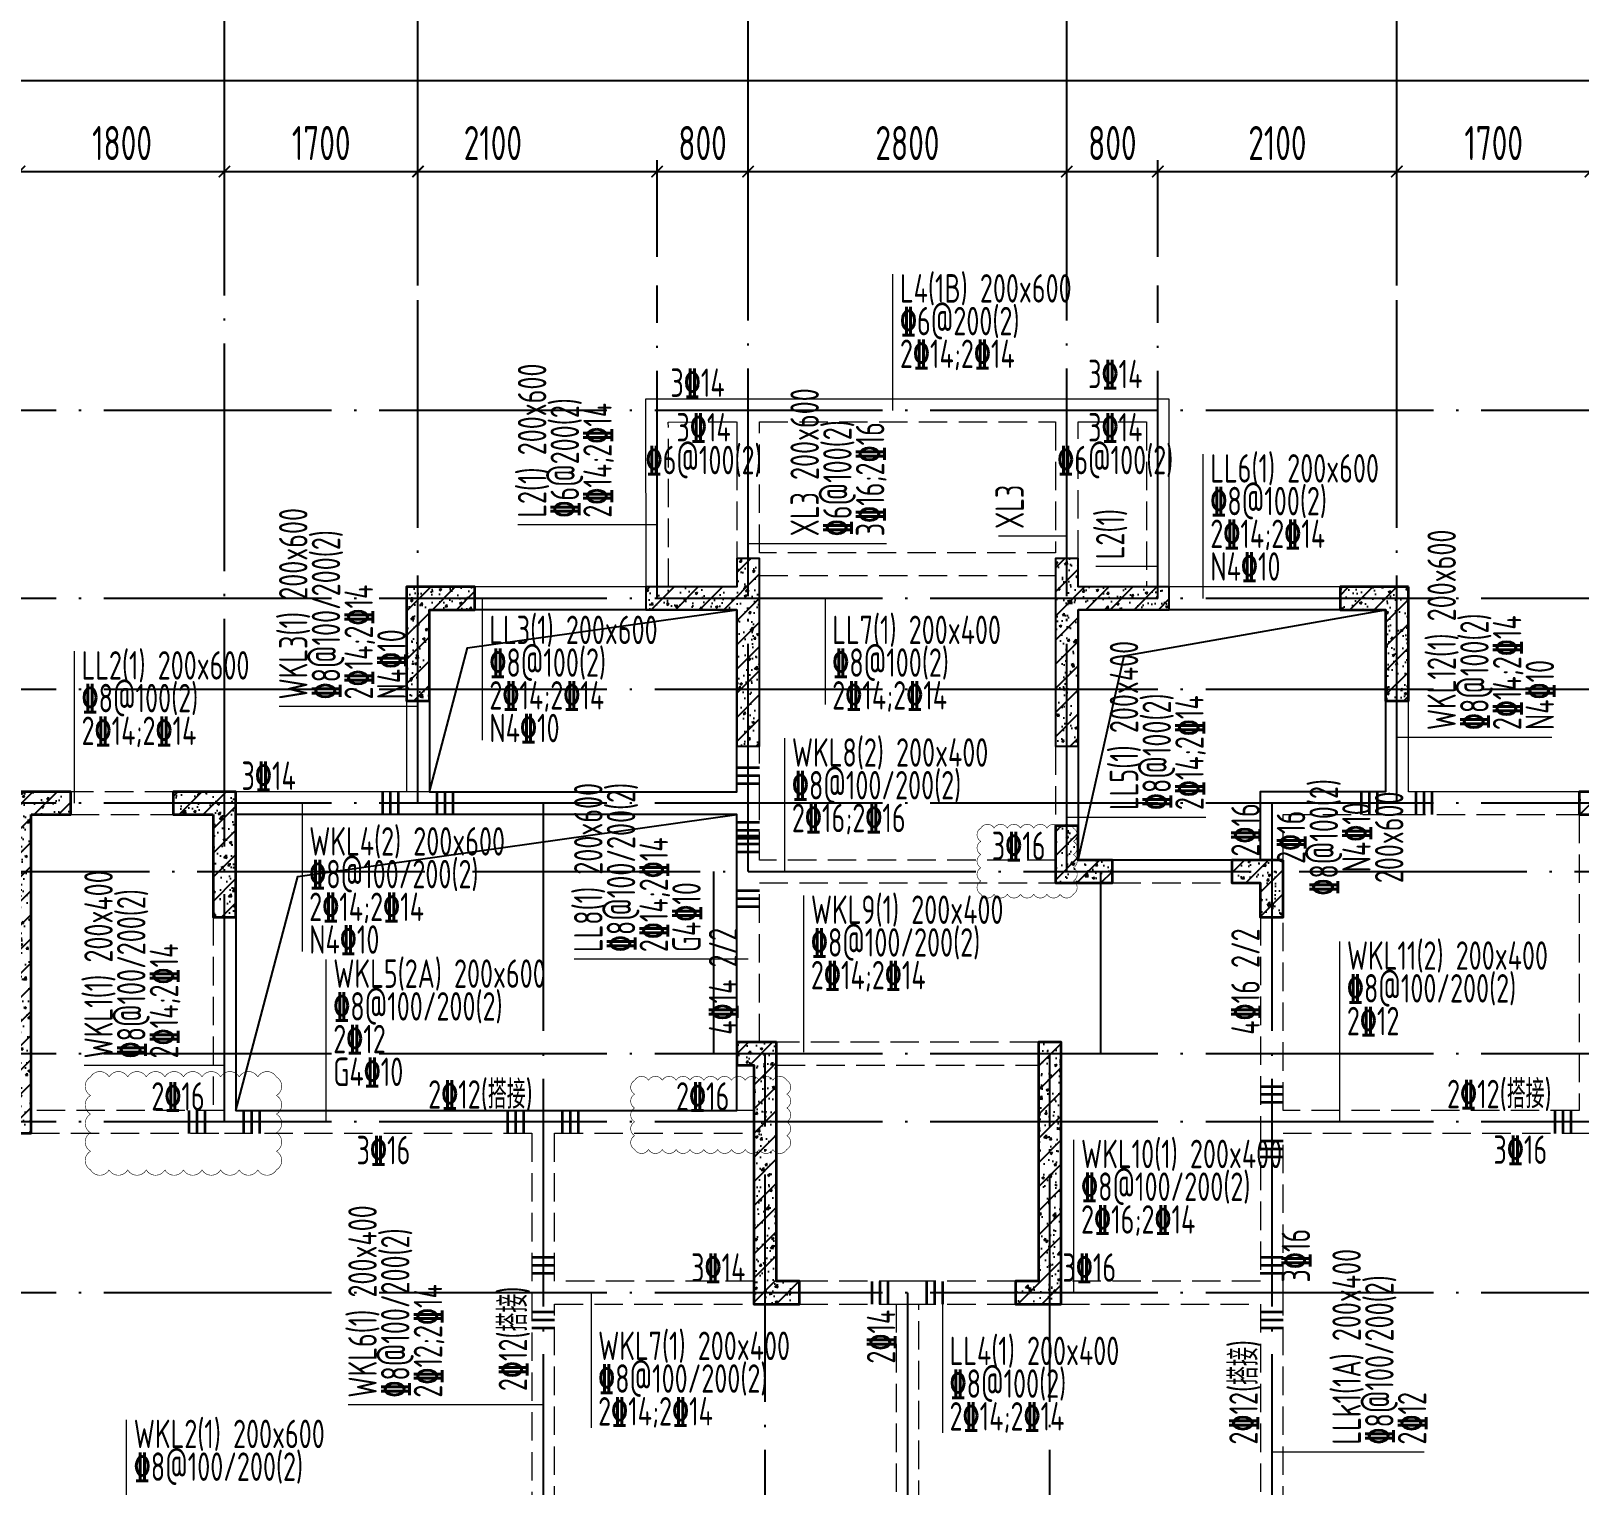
# Model space of a CAD drawing. Extents: x -812054 to 22247, y -644080 to 1003627.
# Drawn here: x -246871 to -233271, y -497907 to -485133 of the extents above; entities that cross this region are included whole.
import ezdxf
from ezdxf.enums import TextEntityAlignment as Align

# ---------------------------------------------------------------- set-up
doc = ezdxf.new("R2010")
doc.units = 0
doc.header["$LTSCALE"] = 1000
for name, pattern in [('__DASH', [0.35, 0.25, -0.1]), ('DASH', [0.35, 0.25, -0.1]), ('DOTE', [2.42, 2, -0.2, 0.02, -0.2])]:
    doc.linetypes.add(name, pattern=pattern)
doc.layers.get('0').update_dxf_attribs({"linetype": 'CONTINUOUS'})
doc.layers.get('DEFPOINTS').update_dxf_attribs({"linetype": 'CONTINUOUS'})
for name, color, linetype in [('A-AXIS', 1, 'CONTINUOUS'), ('A-DOTE', 10, 'DOTE'), ('S-D洞口', 4, 'CONTINUOUS'), ('S-L主梁线', 4, 'DASH'), ('S-L梁编号', 6, 'CONTINUOUS'), ('S-L梁配筋', 7, 'CONTINUOUS'), ('S-Q墙填充', 252, 'CONTINUOUS'), ('S-Q墙实线', 6, 'CONTINUOUS'), ('S-Y一般标注', 3, 'CONTINUOUS'), ('S-Z柱填充', 252, 'CONTINUOUS'), ('S-Z柱实线', 6, 'CONTINUOUS')]:
    doc.layers.add(name, color=color, linetype=linetype)
doc.layers.add('审图修改', color=2, linetype='CONTINUOUS', plot=False)
doc.layers.add('梁附加箍筋', color=1, linetype='CONTINUOUS', lineweight=35)
doc.styles.add('TSSD_DIMENSION', font='Tssdeng.shx', dxfattribs={"width": 0.7, "bigfont": 'tssdchn.shx'})
doc.styles.add('TSSD_REIN', font='tssdeng.shx', dxfattribs={"width": 0.7, "height": 300, "bigfont": 'tssdchn.shx'})
doc.dimstyles.new('TSSD_100_100', dxfattribs={"dimtxt": 300, "dimasz": 100, "dimexe": 100, "dimexo": 250, "dimgap": 100, "dimtad": 1, "dimdec": 0, "dimzin": 0, "dimdsep": 46, "dimtxsty": 'TSSD_DIMENSION', "dimblk": 'ARCHTICK', "dimcen": 0, "dimdle": 100, "dimclrt": 7, "dimadec": 0, "dimazin": 0, "dimtfac": 1, "dimtdec": 0, "dimtix": 1, "dimtmove": 2, "dimatfit": 3, "dimldrblk": 'ARCHTICK', "dimfxl": 1, "dimtolj": 1, "dimtzin": 0, "dimarcsym": 0})
pattern_1 = [(50, (79242.38, 113232.59), (215.17805, -18.82564), [22.5, -247.5]), (355, (79242.38, 113232.6), (-41.6254, 225.6576), [18, -198]), (100.4514, (79260.31, 113231.02), (173.5528, 206.8319), [19.1221, -210.3426]), (46.1842, (79242.38, 113292.6), (320.1723, -49.6557), [33.75, -371.25]), (96.6356, (79269.06, 113288.45), (280.3988, 292.2354), [28.683, -315.5139]), (351.1842, (79242.38, 113292.6), (280.3986, 292.2356), [27, -297]), (21, (79272.38, 113277.59), (179.0721, -120.78567), [22.5, -247.5]), (326, (79272.38, 113277.6), (72.9946, 217.545), [18, -198]), (71.4514, (79287.3, 113267.52), (252.0668, 96.75915), [19.1221, -210.3426]), (37.5, (79242.38, 113232.59), (3.64796, 99.86816), [0, -195.6, 0, -201, 0, -198.75]), (7.5, (79242.38, 113232.59), (78.92086, 118.32351), [0, -114.6, 0, -191.1, 0, -75.75]), (327.5, (79175.48, 113232.59), (160.14673, -6.76646), [0, -75, 0, -234, 0, -310.5]), (317.5, (79145.48, 113232.59), (174.95585, 30.0315), [0, -97.5, 0, -155.4, 0, -220.5]), (45, (79242.38, 113232.59), (-106.066, 106.066), [])]
pattern_2 = [(50, (73980.54, 281268.66), (215.17805, -18.82564), [22.5, -247.5]), (355, (73980.54, 281268.66), (-41.6254, 225.65764), [18, -198]), (100.4514, (73998.48, 281267.1), (173.55281, 206.83186), [19.12206, -210.34263]), (46.1842, (73980.54, 281328.66), (320.1723, -49.6557), [33.75, -371.25]), (96.6356, (74007.23, 281324.53), (280.3988, 292.23536), [28.6831, -315.5139]), (351.1842, (73980.54, 281328.66), (280.3986, 292.2356), [27, -297]), (21, (74010.54, 281313.66), (179.07212, -120.78567), [22.5, -247.5]), (326, (74010.54, 281313.66), (72.9946, 217.54501), [18, -198]), (71.4514, (74025.47, 281303.6), (252.06679, 96.75915), [19.12206, -210.34263]), (37.5, (73980.544, 281268.66), (3.647957, 99.868156), [0, -195.6, 0, -201, 0, -198.75]), (7.5, (73980.54, 281268.66), (78.92086, 118.323514), [0, -114.6, 0, -191.1, 0, -75.75]), (327.5, (73913.644, 281268.66), (160.14673, -6.766462), [0, -75, 0, -234, 0, -310.5]), (317.5, (73883.64, 281268.66), (174.95585, 30.031495), [0, -97.5, 0, -155.4, 0, -220.5]), (45, (73980.54, 281268.66), (-106.06602, 106.06602), [])]

# ---------------------------------------------------------------- blocks, each defined once
blk = doc.blocks.new('_ArchTick')
at = {"color": 0, "linetype": 'ByBlock', "const_width": 0.15}
blk.add_lwpolyline([(-0.5, -0.5), (0.5, 0.5)], dxfattribs=at)
blk = doc.blocks.new('*D139')
at = {"layer": 'DEFPOINTS', "color": 0, "transparency": 16777216}
for p in [(11100, 19250), (9300, 18250), (11100, 18250)]:
    blk.add_point(p, dxfattribs=at)
at = {"layer": 'S-Y一般标注', "color": 0, "lineweight": -2, "transparency": 16777216}
for p, q in [((9300, 18500), (9300, 19350)), ((11100, 18500), (11100, 19350)), ((9200, 19250), (11200, 19250))]:
    blk.add_line(p, q, dxfattribs=at)
at = {"layer": 'S-Y一般标注', "color": 0, "lineweight": -2, "transparency": 16777216, "xscale": 100, "yscale": 100, "zscale": 100, "rotation": 180}
blk.add_blockref('_ArchTick', (9300, 19250), dxfattribs=at)
at = {"layer": 'S-Y一般标注', "color": 0, "lineweight": -2, "transparency": 16777216, "xscale": 100, "yscale": 100, "zscale": 100}
blk.add_blockref('_ArchTick', (11100, 19250), dxfattribs=at)
at = {"layer": 'S-Y一般标注', "color": 7, "transparency": 16777216, "insert": (10200, 19500), "char_height": 300, "attachment_point": 5, "style": 'TSSD_DIMENSION'}
blk.add_mtext('\\A1;1800', dxfattribs=at)
blk = doc.blocks.new('*D140')
at = {"layer": 'DEFPOINTS', "color": 0, "transparency": 16777216}
for p in [(12800, 19250), (11100, 18250), (12800, 18250)]:
    blk.add_point(p, dxfattribs=at)
at = {"layer": 'S-Y一般标注', "color": 0, "lineweight": -2, "transparency": 16777216}
for p, q in [((11100, 18500), (11100, 19350)), ((12800, 18500), (12800, 19350)), ((11000, 19250), (12900, 19250))]:
    blk.add_line(p, q, dxfattribs=at)
at = {"layer": 'S-Y一般标注', "color": 0, "lineweight": -2, "transparency": 16777216, "xscale": 100, "yscale": 100, "zscale": 100, "rotation": 180}
blk.add_blockref('_ArchTick', (11100, 19250), dxfattribs=at)
at = {"layer": 'S-Y一般标注', "color": 0, "lineweight": -2, "transparency": 16777216, "xscale": 100, "yscale": 100, "zscale": 100}
blk.add_blockref('_ArchTick', (12800, 19250), dxfattribs=at)
at = {"layer": 'S-Y一般标注', "color": 7, "transparency": 16777216, "insert": (11950, 19500), "char_height": 300, "attachment_point": 5, "style": 'TSSD_DIMENSION'}
blk.add_mtext('\\A1;1700', dxfattribs=at)
blk = doc.blocks.new('*D141')
at = {"layer": 'DEFPOINTS', "color": 0, "transparency": 16777216}
for p in [(14900, 19250), (12800, 18250), (14900, 18250)]:
    blk.add_point(p, dxfattribs=at)
at = {"layer": 'S-Y一般标注', "color": 0, "lineweight": -2, "transparency": 16777216}
for p, q in [((12800, 18500), (12800, 19350)), ((14900, 18500), (14900, 19350)), ((12700, 19250), (15000, 19250))]:
    blk.add_line(p, q, dxfattribs=at)
at = {"layer": 'S-Y一般标注', "color": 0, "lineweight": -2, "transparency": 16777216, "xscale": 100, "yscale": 100, "zscale": 100, "rotation": 180}
blk.add_blockref('_ArchTick', (12800, 19250), dxfattribs=at)
at = {"layer": 'S-Y一般标注', "color": 0, "lineweight": -2, "transparency": 16777216, "xscale": 100, "yscale": 100, "zscale": 100}
blk.add_blockref('_ArchTick', (14900, 19250), dxfattribs=at)
at = {"layer": 'S-Y一般标注', "color": 7, "transparency": 16777216, "insert": (13458, 19500), "char_height": 300, "attachment_point": 5, "style": 'TSSD_DIMENSION'}
blk.add_mtext('\\A1;2100', dxfattribs=at)
blk = doc.blocks.new('*D142')
at = {"layer": 'DEFPOINTS', "color": 0, "transparency": 16777216}
for p in [(18500, 19250), (15700, 18250), (18500, 18250)]:
    blk.add_point(p, dxfattribs=at)
at = {"layer": 'S-Y一般标注', "color": 0, "lineweight": -2, "transparency": 16777216}
for p, q in [((15700, 18500), (15700, 19350)), ((18500, 18500), (18500, 19350)), ((15600, 19250), (18600, 19250))]:
    blk.add_line(p, q, dxfattribs=at)
at = {"layer": 'S-Y一般标注', "color": 0, "lineweight": -2, "transparency": 16777216, "xscale": 100, "yscale": 100, "zscale": 100, "rotation": 180}
blk.add_blockref('_ArchTick', (15700, 19250), dxfattribs=at)
at = {"layer": 'S-Y一般标注', "color": 0, "lineweight": -2, "transparency": 16777216, "xscale": 100, "yscale": 100, "zscale": 100}
blk.add_blockref('_ArchTick', (18500, 19250), dxfattribs=at)
at = {"layer": 'S-Y一般标注', "color": 7, "transparency": 16777216, "insert": (17100, 19500), "char_height": 300, "attachment_point": 5, "style": 'TSSD_DIMENSION'}
blk.add_mtext('\\A1;2800', dxfattribs=at)
blk = doc.blocks.new('*D143')
at = {"layer": 'DEFPOINTS', "color": 0, "transparency": 16777216}
for p in [(19300, 19250), (18500, 18250), (19300, 18250)]:
    blk.add_point(p, dxfattribs=at)
at = {"layer": 'S-Y一般标注', "color": 0, "lineweight": -2, "transparency": 16777216}
for p, q in [((18500, 18500), (18500, 19350)), ((19300, 18500), (19300, 19350)), ((18400, 19250), (19400, 19250))]:
    blk.add_line(p, q, dxfattribs=at)
at = {"layer": 'S-Y一般标注', "color": 0, "lineweight": -2, "transparency": 16777216, "xscale": 100, "yscale": 100, "zscale": 100, "rotation": 180}
blk.add_blockref('_ArchTick', (18500, 19250), dxfattribs=at)
at = {"layer": 'S-Y一般标注', "color": 0, "lineweight": -2, "transparency": 16777216, "xscale": 100, "yscale": 100, "zscale": 100}
blk.add_blockref('_ArchTick', (19300, 19250), dxfattribs=at)
at = {"layer": 'S-Y一般标注', "color": 7, "transparency": 16777216, "insert": (18900, 19500), "char_height": 300, "attachment_point": 5, "style": 'TSSD_DIMENSION'}
blk.add_mtext('\\A1;800', dxfattribs=at)
blk = doc.blocks.new('*D144')
at = {"layer": 'DEFPOINTS', "color": 0, "transparency": 16777216}
for p in [(23100, 19250), (21400, 18250), (23100, 18250)]:
    blk.add_point(p, dxfattribs=at)
at = {"layer": 'S-Y一般标注', "color": 0, "lineweight": -2, "transparency": 16777216}
for p, q in [((21400, 18500), (21400, 19350)), ((23100, 18500), (23100, 19350)), ((21300, 19250), (23200, 19250))]:
    blk.add_line(p, q, dxfattribs=at)
at = {"layer": 'S-Y一般标注', "color": 0, "lineweight": -2, "transparency": 16777216, "xscale": 100, "yscale": 100, "zscale": 100, "rotation": 180}
blk.add_blockref('_ArchTick', (21400, 19250), dxfattribs=at)
at = {"layer": 'S-Y一般标注', "color": 0, "lineweight": -2, "transparency": 16777216, "xscale": 100, "yscale": 100, "zscale": 100}
blk.add_blockref('_ArchTick', (23100, 19250), dxfattribs=at)
at = {"layer": 'S-Y一般标注', "color": 7, "transparency": 16777216, "insert": (22250, 19500), "char_height": 300, "attachment_point": 5, "style": 'TSSD_DIMENSION'}
blk.add_mtext('\\A1;1700', dxfattribs=at)
blk = doc.blocks.new('*D159')
at = {"layer": 'DEFPOINTS', "color": 0, "transparency": 16777216}
for p in [(54600, 20050), (4600, 18250), (54600, 18250)]:
    blk.add_point(p, dxfattribs=at)
at = {"layer": 'S-Y一般标注', "color": 0, "lineweight": -2, "transparency": 16777216}
for p, q in [((4600, 18500), (4600, 20150)), ((54600, 18500), (54600, 20150)), ((4500, 20050), (54700, 20050))]:
    blk.add_line(p, q, dxfattribs=at)
at = {"layer": 'S-Y一般标注', "color": 0, "lineweight": -2, "transparency": 16777216, "xscale": 100, "yscale": 100, "zscale": 100, "rotation": 180}
blk.add_blockref('_ArchTick', (4600, 20050), dxfattribs=at)
at = {"layer": 'S-Y一般标注', "color": 0, "lineweight": -2, "transparency": 16777216, "xscale": 100, "yscale": 100, "zscale": 100}
blk.add_blockref('_ArchTick', (54600, 20050), dxfattribs=at)
at = {"layer": 'S-Y一般标注', "color": 7, "transparency": 16777216, "insert": (29600, 20300), "char_height": 300, "attachment_point": 5, "style": 'TSSD_DIMENSION'}
blk.add_mtext('\\A1;50000', dxfattribs=at)
blk = doc.blocks.new('*D170')
at = {"layer": 'DEFPOINTS', "color": 0, "transparency": 16777216}
for p in [(15700, 19250), (14900, 18250), (15700, 18250)]:
    blk.add_point(p, dxfattribs=at)
at = {"layer": 'S-Y一般标注', "color": 0, "lineweight": -2, "transparency": 16777216}
for p, q in [((14900, 18500), (14900, 19350)), ((15700, 18500), (15700, 19350)), ((14800, 19250), (15800, 19250))]:
    blk.add_line(p, q, dxfattribs=at)
at = {"layer": 'S-Y一般标注', "color": 0, "lineweight": -2, "transparency": 16777216, "xscale": 100, "yscale": 100, "zscale": 100, "rotation": 180}
blk.add_blockref('_ArchTick', (14900, 19250), dxfattribs=at)
at = {"layer": 'S-Y一般标注', "color": 0, "lineweight": -2, "transparency": 16777216, "xscale": 100, "yscale": 100, "zscale": 100}
blk.add_blockref('_ArchTick', (15700, 19250), dxfattribs=at)
at = {"layer": 'S-Y一般标注', "color": 7, "transparency": 16777216, "insert": (15300, 19500), "char_height": 300, "attachment_point": 5, "style": 'TSSD_DIMENSION'}
blk.add_mtext('\\A1;800', dxfattribs=at)
blk = doc.blocks.new('*D171')
at = {"layer": 'DEFPOINTS', "color": 0, "transparency": 16777216}
for p in [(21400, 19250), (19300, 18250), (21400, 18250)]:
    blk.add_point(p, dxfattribs=at)
at = {"layer": 'S-Y一般标注', "color": 0, "lineweight": -2, "transparency": 16777216}
for p, q in [((19300, 18500), (19300, 19350)), ((21400, 18500), (21400, 19350)), ((19200, 19250), (21500, 19250))]:
    blk.add_line(p, q, dxfattribs=at)
at = {"layer": 'S-Y一般标注', "color": 0, "lineweight": -2, "transparency": 16777216, "xscale": 100, "yscale": 100, "zscale": 100, "rotation": 180}
blk.add_blockref('_ArchTick', (19300, 19250), dxfattribs=at)
at = {"layer": 'S-Y一般标注', "color": 0, "lineweight": -2, "transparency": 16777216, "xscale": 100, "yscale": 100, "zscale": 100}
blk.add_blockref('_ArchTick', (21400, 19250), dxfattribs=at)
at = {"layer": 'S-Y一般标注', "color": 7, "transparency": 16777216, "insert": (20350, 19500), "char_height": 300, "attachment_point": 5, "style": 'TSSD_DIMENSION'}
blk.add_mtext('\\A1;2100', dxfattribs=at)
blk = doc.blocks.new('20210807.15294921')
at = {"layer": 'S-Q墙填充'}
h = blk.add_hatch(dxfattribs=at)
h.set_pattern_fill('ARMORED', color=252, scale=30, style=0)
h.set_pattern_definition(pattern_2)
h.paths.add_polyline_path([(69516, 67840), (69516, 68190), (69316, 68190), (69316, 67940), (68516, 67940), (68516, 67740), (69316, 67740), (69316, 66540), (69516, 66540)])
h = blk.add_hatch(dxfattribs=at)
h.set_pattern_fill('ARMORED', color=252, scale=30, style=0)
h.set_pattern_definition(pattern_2)
h.paths.add_polyline_path([(72116, 67840), (72116, 66540), (72316, 66540), (72316, 67740), (73115, 67740), (73115, 67940), (72316, 67940), (72316, 68190), (72116, 68190)])
h = blk.add_hatch(dxfattribs=at)
h.set_pattern_fill('ARMORED', color=252, scale=30, style=0)
h.set_pattern_definition(pattern_1)
h.paths.add_polyline_path([(66616, 66940), (66616, 67740), (67016, 67740), (67016, 67940), (66416, 67940), (66416, 66940)])
h = blk.add_hatch(dxfattribs=at)
h.set_pattern_fill('ARMORED', color=252, scale=30, style=0)
h.set_pattern_definition(pattern_1)
h.paths.add_polyline_path([(75216, 67940), (74616, 67940), (74616, 67740), (75016, 67740), (75016, 66940), (75216, 66940)])
h = blk.add_hatch(dxfattribs=at)
h.set_pattern_fill('ARMORED', color=252, scale=30, style=0)
h.set_pattern_definition(pattern_1)
h.paths.add_polyline_path([(63116, 65940), (63466, 65940), (63466, 66140), (62916, 66140), (62916, 63140), (63116, 63140)])
h = blk.add_hatch(dxfattribs=at)
h.set_pattern_fill('ARMORED', color=252, scale=30, style=0)
h.set_pattern_definition(pattern_1)
h.paths.add_polyline_path([(64716, 65940), (64716, 65040), (64916, 65040), (64916, 66140), (64366, 66140), (64366, 65940)])
h = blk.add_hatch(dxfattribs=at)
h.set_pattern_fill('ARMORED', color=252, scale=30, style=0)
h.set_pattern_definition(pattern_1)
h.paths.add_polyline_path([(69666, 63940), (69316, 63940), (69316, 63740), (69466, 63740), (69466, 63240), (69466, 62790), (69466, 61640), (69866, 61640), (69866, 61840), (69666, 61840), (69666, 62790), (69666, 63240)])
h = blk.add_hatch(dxfattribs=at)
h.set_pattern_fill('ARMORED', color=252, scale=30, style=0)
h.set_pattern_definition(pattern_1)
h.paths.add_polyline_path([(72166, 61640), (72166, 62790), (72166, 63240), (72166, 63940), (71966, 63940), (71966, 63240), (71966, 62790), (71966, 61840), (71766, 61840), (71766, 61640)])
at = {"layer": 'S-Z柱填充'}
h = blk.add_hatch(dxfattribs=at)
h.set_pattern_fill('ARMORED', color=252, scale=30, style=0)
h.set_pattern_definition(pattern_1)
h.paths.add_polyline_path([(77266, 66140), (76716, 66140), (76716, 65940), (77266, 65940)])
h = blk.add_hatch(dxfattribs=at)
h.set_pattern_fill('ARMORED', color=252, scale=30, style=0)
h.set_pattern_definition(pattern_1)
h.paths.add_polyline_path([(72316, 65840), (72116, 65840), (72116, 65340), (72616, 65340), (72616, 65540), (72316, 65540)])
h = blk.add_hatch(dxfattribs=at)
h.set_pattern_fill('ARMORED', color=252, scale=30, style=0)
h.set_pattern_definition(pattern_1)
h.paths.add_polyline_path([(74115, 65540), (73665, 65540), (73665, 65340), (73915, 65340), (73915, 65040), (74115, 65040)])
at = {"layer": 'S-D洞口', "color": 5}
for points in [[(66616, 66140), (69316, 66140), (69316, 67740), (66616, 67740), (66616, 66140), (66951, 67405), (69316, 67740)], [(75016, 67740), (72316, 67740), (72316, 65540), (72720, 67335), (75016, 67740), (75016, 66140), (73915, 66140), (73915, 65540), (72316, 65540)], [(64916, 63340), (69316, 63340), (69316, 65940), (64916, 65940), (64916, 63340), (65460, 65395), (69316, 65940)]]:
    blk.add_lwpolyline(points, dxfattribs=at)
at = {"layer": 'S-L主梁线', "linetype": 'ByBlock', "lineweight": 18}
for p, q in [((69416, 69590), (68515, 69589)), ((68515, 69589), (68516, 67940)), ((72215, 69590), (69416, 69590)), ((73116, 69590), (72215, 69590)), ((73115, 67940), (73116, 69590)), ((68516, 67940), (67016, 67940)), ((74616, 67940), (73115, 67940)), ((67016, 67740), (68516, 67740)), ((66416, 66940), (66416, 66140)), ((66616, 66140), (66616, 66940)), ((75016, 66940), (75016, 66140)), ((75216, 66140), (75216, 66940)), ((69316, 66540), (69316, 66140)), ((72316, 65840), (72316, 66540)), ((66516, 66140), (64916, 66140)), ((69316, 66140), (66516, 66140)), ((73915, 66140), (73915, 65540)), ((75016, 66140), (73915, 66140)), ((76716, 66140), (75216, 66140)), ((64916, 65940), (66516, 65940)), ((66516, 65940), (69316, 65940)), ((69316, 65940), (69316, 65440)), ((69316, 65440), (69316, 63940)), ((73665, 65540), (72616, 65540)), ((64916, 63340), (64916, 65040))]:
    blk.add_line(p, q, dxfattribs=at)
at = {"layer": 'S-L主梁线', "linetype": '__DASH', "lineweight": 18}
for p, q in [((68715, 69389), (69316, 69390)), ((68716, 67940), (68715, 69389)), ((69316, 69390), (69316, 68190)), ((69516, 69390), (72115, 69390)), ((69516, 68240), (69516, 69390)), ((72115, 69390), (72116, 68240)), ((72315, 69390), (72916, 69390)), ((72316, 68190), (72315, 69390)), ((72916, 69390), (72915, 67940)), ((72116, 68240), (69516, 68240)), ((72316, 68140), (72316, 68190)), ((69516, 68040), (72116, 68040)), ((73115, 67740), (74616, 67740)), ((69516, 66040), (69516, 66540)), ((72116, 66540), (72116, 65840)), ((64366, 66140), (63466, 66140)), ((69516, 65540), (69516, 66040)), ((63466, 65940), (64366, 65940)), ((74115, 65540), (74115, 65940)), ((74115, 65940), (75116, 65940)), ((75116, 65940), (76716, 65940)), ((76716, 65940), (76716, 63340)), ((72116, 65540), (69516, 65540)), ((69516, 65340), (72116, 65340)), ((69516, 63940), (69516, 65340)), ((72616, 65340), (73665, 65340)), ((64716, 65040), (64716, 63340)), ((73916, 65041), (73916, 63240)), ((74116, 63340), (74116, 65041)), ((71966, 63940), (69666, 63940)), ((69666, 63740), (71966, 63740)), ((64816, 63340), (63116, 63340)), ((67616, 63340), (64816, 63340)), ((69466, 63340), (67616, 63340)), ((76716, 63340), (74116, 63340)), ((63116, 63140), (64816, 63140)), ((64816, 63140), (67516, 63140)), ((67516, 63140), (67516, 61740)), ((67716, 61840), (67716, 63140)), ((67716, 63140), (69466, 63140)), ((73916, 63240), (73916, 61840)), ((74116, 63140), (76816, 63140)), ((74116, 61740), (74116, 63140)), ((69466, 61840), (67716, 61840)), ((70816, 61840), (69866, 61840)), ((71766, 61840), (70816, 61840)), ((73916, 61840), (72166, 61840)), ((67516, 61740), (67516, 59090)), ((67716, 59090), (67716, 61640)), ((67716, 61640), (69466, 61640)), ((69866, 61640), (70816, 61640)), ((70716, 61640), (70716, 57040)), ((70816, 61640), (71766, 61640)), ((70916, 57040), (70916, 61640)), ((72166, 61640), (73916, 61640)), ((73916, 61640), (73916, 59090)), ((74116, 59090), (74116, 61740))]:
    blk.add_line(p, q, dxfattribs=at)
at = {"layer": 'S-Q墙实线'}
blk.add_lwpolyline([(69516, 67840), (69516, 68190), (69316, 68190), (69316, 67940), (68516, 67940), (68516, 67740), (69316, 67740), (69316, 66540), (69516, 66540), (69516, 67840)], dxfattribs=at)
blk.add_lwpolyline([(72116, 67840), (72116, 66540), (72316, 66540), (72316, 67740), (73115, 67740), (73115, 67940), (72316, 67940), (72316, 68190), (72116, 68190)], close=True, dxfattribs=at)
at = {"layer": 'S-Q墙实线', "lineweight": 35}
for points in [[(66616, 66940), (66616, 67740), (67016, 67740), (67016, 67940), (66416, 67940), (66416, 66940)], [(75216, 67940), (74616, 67940), (74616, 67740), (75016, 67740), (75016, 66940), (75216, 66940)], [(63116, 65940), (63466, 65940), (63466, 66140), (62916, 66140), (62916, 63140), (63116, 63140)], [(64716, 65940), (64716, 65040), (64916, 65040), (64916, 66140), (64366, 66140), (64366, 65940)], [(69666, 63940), (69316, 63940), (69316, 63740), (69466, 63740), (69466, 63240), (69466, 62790), (69466, 61640), (69866, 61640), (69866, 61840), (69666, 61840), (69666, 62790), (69666, 63240)], [(72166, 61640), (72166, 62790), (72166, 63240), (72166, 63940), (71966, 63940), (71966, 63240), (71966, 62790), (71966, 61840), (71766, 61840), (71766, 61640)]]:
    blk.add_lwpolyline(points, close=True, dxfattribs=at)
at = {"layer": 'S-Z柱实线', "lineweight": 35}
for points in [[(77266, 66140), (76716, 66140), (76716, 65940), (77266, 65940)], [(72316, 65840), (72116, 65840), (72116, 65340), (72616, 65340), (72616, 65540), (72316, 65540)], [(74115, 65540), (73665, 65540), (73665, 65340), (73915, 65340), (73915, 65040), (74115, 65040)]]:
    blk.add_lwpolyline(points, close=True, dxfattribs=at)
blk = doc.blocks.new('20210726.16395156')
at = {"layer": 'A-AXIS'}
for p, q in [((11100, 18249.9), (11100, 21049.9)), ((12800, 18249.9), (12800, 21049.9)), ((15700, 18249.9), (15700, 21049.9)), ((18500, 18249.9), (18500, 21049.9)), ((21400, 18249.9), (21400, 21049.9))]:
    blk.add_line(p, q, dxfattribs=at)
at = {"layer": 'A-DOTE'}
for p, q in [((11100, 10900), (11100, 18249.9)), ((12800, 13700), (12800, 18249.9)), ((14900, 15500), (14900, 18249.9)), ((15700, 13100.3), (15700, 18249.9)), ((18500, 13100.3), (18500, 18249.9)), ((19300, 15500), (19300, 18249.9)), ((21400, 13700), (21400, 18249.9)), ((55600, 17150), (3600, 17150)), ((55600, 15500), (3600, 15500)), ((55600, 14700), (3600, 14700)), ((55600, 13700), (3600, 13700)), ((13900.2, 13700), (13900, 3600)), ((20299.8, 13700), (20300, 3600)), ((3600, 13100.3), (55600, 13100.3)), ((15400, 11500), (15400, 13100)), ((18800, 11500), (18800, 13100)), ((55600, 11500), (3600, 11500)), ((15850, 3600), (15850, 11500)), ((18350, 3600.1), (18350, 11500)), ((55600, 10900), (3600, 10900)), ((55600, 9400), (3600, 9400)), ((17100, 9400), (17100, 3600))]:
    blk.add_line(p, q, dxfattribs=at)
at = {"layer": 'S-Y一般标注'}
for base, p1, p2, picture, middle in [((54600, 20049.9), (4600, 18249.9), (54600, 18249.9), '*D159', (29600, 20299.9)), ((11100, 19249.9), (9300, 18249.9), (11100, 18249.9), '*D139', (10200, 19499.9)), ((12800, 19249.9), (11100, 18249.9), (12800, 18249.9), '*D140', (11950, 19499.9)), ((15700, 19249.9), (14900, 18249.9), (15700, 18249.9), '*D170', (15300, 19499.9)), ((18500, 19249.9), (15700, 18249.9), (18500, 18249.9), '*D142', (17100, 19499.9)), ((19300, 19249.9), (18500, 18249.9), (19300, 18249.9), '*D143', (18900, 19499.9)), ((21400, 19249.9), (19300, 18249.9), (21400, 18249.9), '*D171', (20350, 19499.9)), ((23100, 19249.9), (21400, 18249.9), (23100, 18249.9), '*D144', (22250, 19499.9))]:
    dim = blk.add_linear_dim(base=base, p1=p1, p2=p2, dimstyle='TSSD_100_100', dxfattribs=at)
    dim.commit()
    dim.dimension.update_dxf_attribs({"geometry": picture, "text_midpoint": middle})
dim = blk.add_linear_dim(base=(14900, 19249.9), p1=(12800, 18249.9), p2=(14900, 18249.9), dimstyle='TSSD_100_100', dxfattribs=at)
dim.commit()
dim.dimension.update_dxf_attribs({"geometry": '*D141', "text_midpoint": (13458.1, 19499.9), "dimtype": 160})

msp = doc.modelspace()

# ---------------------------------------------------------------- linework, layer by layer
at = {"layer": 'S-L梁编号', "lineweight": 18}
for p, q in [((-239299.74, -488467.92), (-239299.74, -487269.19)), ((-236573.19, -490117.92), (-236573.19, -488850.51)), ((-241371.49, -489471.7), (-242593.89, -489471.7)), ((-237771.49, -489570.23), (-238370.01, -489570.23)), ((-240571.34, -489634.87), (-239355.06, -489634.87)), ((-236971.58, -489837.01), (-237514.93, -489837.01)), ((-242906.68, -490117.92), (-242906.68, -491362.88)), ((-239894.28, -490117.92), (-239894.28, -491050.03)), ((-246489.08, -491917.92), (-246489.08, -490581.35)), ((-243471.34, -491068.63), (-244692.08, -491068.63)), ((-240248.94, -492517.58), (-240248.94, -491346.86)), ((-234871.34, -491337.9), (-233509.85, -491337.9)), ((-244489.61, -491917.92), (-244489.61, -493220.94)), ((-237771.34, -492040.48), (-236549.59, -492040.48)), ((-240082.21, -494103.4), (-240082.21, -492727.86)), ((-235373.39, -494717.91), (-235373.39, -493131.15)), ((-244278.06, -494717.91), (-244278.06, -493289.55)), ((-240571.34, -493288.64), (-242100.03, -493288.64)), ((-245171.33, -494222.13), (-246402.65, -494222.13)), ((-237708.63, -496217.92), (-237708.63, -494873.82)), ((-241951.31, -496217.92), (-241951.31, -497403.67)), ((-238863.59, -496217.92), (-238863.59, -497448.03)), ((-242371.33, -497202.28), (-244083.46, -497202.28)), ((-246030.91, -499217.92), (-246030.91, -497333.44)), ((-235971.35, -497614.52), (-234632.38, -497614.52))]:
    msp.add_line(p, q, dxfattribs=at)
at = {"layer": '审图修改', "const_width": 5}
for points in [[(-238526.16, -492136.39, -0.57735027), (-238410.1, -492136.39, -0.57735027), (-238294.03, -492136.39, -0.57735027), (-238177.97, -492136.39, -0.57735027), (-238061.91, -492136.39, -0.57735027), (-237945.85, -492136.39, -0.57735027), (-237829.78, -492136.39, -0.57735027), (-237713.72, -492136.39, -0.57735027), (-237713.72, -492252.45, -0.57735027), (-237713.72, -492368.52, -0.57735027), (-237713.72, -492484.58, -0.57735027), (-237713.72, -492600.64, -0.57735027), (-237713.72, -492716.7, -0.57735027), (-237829.78, -492716.7, -0.57735027), (-237945.85, -492716.7, -0.57735027), (-238061.91, -492716.7, -0.57735027), (-238177.97, -492716.7, -0.57735027), (-238294.03, -492716.7, -0.57735027), (-238410.1, -492716.7, -0.57735027), (-238526.16, -492716.7, -0.57735027), (-238526.16, -492600.64, -0.57735027), (-238526.16, -492484.58, -0.57735027), (-238526.16, -492368.52, -0.57735027), (-238526.16, -492252.45, -0.57735027), (-238526.16, -492136.39, -0.57735027), (-238526.16, -492136.39, -0.57735027)], [(-246347.88, -494322.3, -0.57735027), (-246184.62, -494322.3, -0.57735027), (-246021.37, -494322.3, -0.57735027), (-245858.12, -494322.3, -0.57735027), (-245694.86, -494322.3, -0.57735027), (-245531.61, -494322.3, -0.57735027), (-245368.35, -494322.3, -0.57735027), (-245205.1, -494322.3, -0.57735027), (-245041.84, -494322.3, -0.57735027), (-244878.59, -494322.3, -0.57735027), (-244715.34, -494322.3, -0.57735027), (-244715.34, -494485.55, -0.57735027), (-244715.34, -494648.81, -0.57735027), (-244715.34, -494812.06, -0.57735027), (-244715.34, -494975.32, -0.57735027), (-244715.34, -495138.57, -0.57735027), (-244878.59, -495138.57, -0.57735027), (-245041.84, -495138.57, -0.57735027), (-245205.1, -495138.57, -0.57735027), (-245368.35, -495138.57, -0.57735027), (-245531.61, -495138.57, -0.57735027), (-245694.86, -495138.57, -0.57735027), (-245858.12, -495138.57, -0.57735027), (-246021.37, -495138.57, -0.57735027), (-246184.62, -495138.57, -0.57735027), (-246347.88, -495138.57, -0.57735027), (-246347.88, -494975.32, -0.57735027), (-246347.88, -494812.06, -0.57735027), (-246347.88, -494648.81, -0.57735027), (-246347.88, -494485.55, -0.57735027), (-246347.88, -494322.3, -0.57735027), (-246347.88, -494322.3, -0.57735027)], [(-241567.68, -494352.17, -0.57735027), (-241446.23, -494352.17, -0.57735027), (-241324.79, -494352.17, -0.57735027), (-241203.34, -494352.17, -0.57735027), (-241081.9, -494352.17, -0.57735027), (-240960.45, -494352.17, -0.57735027), (-240839.01, -494352.17, -0.57735027), (-240717.56, -494352.17, -0.57735027), (-240596.12, -494352.17, -0.57735027), (-240474.67, -494352.17, -0.57735027), (-240353.23, -494352.17, -0.57735027), (-240231.78, -494352.17, -0.57735027), (-240231.78, -494473.61, -0.57735027), (-240231.78, -494595.06, -0.57735027), (-240231.78, -494716.5, -0.57735027), (-240231.78, -494837.95, -0.57735027), (-240231.78, -494959.39, -0.57735027), (-240353.23, -494959.39, -0.57735027), (-240474.67, -494959.39, -0.57735027), (-240596.12, -494959.39, -0.57735027), (-240717.56, -494959.39, -0.57735027), (-240839.01, -494959.39, -0.57735027), (-240960.45, -494959.39, -0.57735027), (-241081.9, -494959.39, -0.57735027), (-241203.34, -494959.39, -0.57735027), (-241324.79, -494959.39, -0.57735027), (-241446.23, -494959.39, -0.57735027), (-241567.68, -494959.39, -0.57735027), (-241567.68, -494837.95, -0.57735027), (-241567.68, -494716.5, -0.57735027), (-241567.68, -494595.06, -0.57735027), (-241567.68, -494473.61, -0.57735027), (-241567.68, -494352.17, -0.57735027), (-241567.68, -494352.17, -0.57735027)]]:
    msp.add_lwpolyline(points, format="xyb", dxfattribs=at)
at = {"layer": '梁附加箍筋', "lineweight": 35}
for p, q in [((-240471.49, -491607.91), (-240671.49, -491607.91)), ((-240471.49, -491677.91), (-240671.49, -491677.91)), ((-240471.49, -491747.91), (-240671.49, -491747.91)), ((-243781.33, -492017.92), (-243781.33, -491817.92)), ((-243711.33, -492017.92), (-243711.33, -491817.92)), ((-243641.33, -492017.92), (-243641.33, -491817.92)), ((-243301.33, -492017.92), (-243301.33, -491817.92)), ((-243231.33, -492017.92), (-243231.33, -491817.92)), ((-243161.33, -492017.92), (-243161.33, -491817.92)), ((-235181.33, -492017.92), (-235181.33, -491817.92)), ((-235111.33, -492017.92), (-235111.33, -491817.92)), ((-235041.33, -492017.92), (-235041.33, -491817.92)), ((-234701.33, -492017.92), (-234701.33, -491817.92)), ((-234631.33, -492017.92), (-234631.33, -491817.92)), ((-234561.33, -492017.92), (-234561.33, -491817.92)), ((-240471.49, -492087.91), (-240671.49, -492087.91)), ((-240471.49, -492157.91), (-240671.49, -492157.91)), ((-240471.49, -492207.64), (-240671.49, -492207.64)), ((-240471.49, -492227.91), (-240671.49, -492227.91)), ((-240471.49, -492277.64), (-240671.49, -492277.64)), ((-240471.49, -492347.64), (-240671.49, -492347.64)), ((-240471.49, -492687.64), (-240671.49, -492687.64)), ((-240471.49, -492757.64), (-240671.49, -492757.64)), ((-240471.49, -492827.64), (-240671.49, -492827.64)), ((-235871.64, -494407.91), (-236071.64, -494407.91)), ((-235871.64, -494477.91), (-236071.64, -494477.91)), ((-245481.33, -494817.92), (-245481.33, -494617.92)), ((-245411.33, -494817.92), (-245411.33, -494617.92)), ((-245341.33, -494817.92), (-245341.33, -494617.92)), ((-245001.33, -494817.92), (-245001.33, -494617.92)), ((-244931.33, -494817.92), (-244931.33, -494617.92)), ((-244861.33, -494817.92), (-244861.33, -494617.92)), ((-242681.17, -494817.92), (-242681.17, -494617.92)), ((-242611.17, -494817.92), (-242611.17, -494617.92)), ((-242541.17, -494817.92), (-242541.17, -494617.92)), ((-242201.17, -494817.92), (-242201.17, -494617.92)), ((-242131.17, -494817.92), (-242131.17, -494617.92)), ((-242061.17, -494817.92), (-242061.17, -494617.92)), ((-235871.64, -494547.91), (-236071.64, -494547.91)), ((-233481.33, -494817.92), (-233481.33, -494617.92)), ((-233411.33, -494817.92), (-233411.33, -494617.92)), ((-233341.33, -494817.92), (-233341.33, -494617.92)), ((-235871.64, -494887.91), (-236071.64, -494887.91)), ((-235871.64, -494957.91), (-236071.64, -494957.91)), ((-235871.64, -495027.91), (-236071.64, -495027.91)), ((-242271.33, -495907.91), (-242471.33, -495907.91)), ((-242271.33, -495977.91), (-242471.33, -495977.91)), ((-235871.61, -495907.91), (-236071.61, -495907.91)), ((-235871.61, -495977.91), (-236071.61, -495977.91)), ((-242271.33, -496047.91), (-242471.33, -496047.91)), ((-239481.33, -496317.92), (-239481.33, -496117.92)), ((-239411.33, -496317.92), (-239411.33, -496117.92)), ((-239341.33, -496317.92), (-239341.33, -496117.92)), ((-239001.33, -496317.92), (-239001.33, -496117.92)), ((-238931.33, -496317.92), (-238931.33, -496117.92)), ((-238861.33, -496317.92), (-238861.33, -496117.92)), ((-235871.61, -496047.91), (-236071.61, -496047.91)), ((-242271.33, -496387.91), (-242471.33, -496387.91)), ((-235871.61, -496387.91), (-236071.61, -496387.91)), ((-242271.33, -496457.91), (-242471.33, -496457.91)), ((-242271.33, -496527.91), (-242471.33, -496527.91)), ((-235871.61, -496457.91), (-236071.61, -496457.91)), ((-235871.61, -496527.91), (-236071.61, -496527.91))]:
    msp.add_line(p, q, dxfattribs=at)

# ---------------------------------------------------------------- block references
at = {"layer": 'A-DOTE'}
msp.add_blockref('20210726.16395156', (-256271.34, -505617.96), dxfattribs=at)
at = {"layer": 'S-Q墙填充'}
msp.add_blockref('20210807.15294921', (-309986.98, -557957.47), dxfattribs=at)

# ---------------------------------------------------------------- texts
at = {"layer": 'S-L梁编号', "color": 6, "style": 'TSSD_REIN', "width": 0.7}
for s, p in [('L4(1B) 200x600', (-239237.24, -487519.19)), ('LL6(1) 200x600', (-236510.69, -489100.51)), ('LL3(1) 200x600', (-242844.18, -490519.61)), ('LL7(1) 200x400', (-239831.78, -490519.61)), ('LL2(1) 200x600', (-246426.58, -490831.35)), ('WKL8(2) 200x400', (-240186.44, -491596.86)), ('WKL4(2) 200x600', (-244427.11, -492377.67)), ('WKL9(1) 200x400', (-240019.71, -492977.86)), ('WKL11(2) 200x400', (-235310.89, -493381.15)), ('WKL5(2A) 200x600', (-244215.56, -493539.55)), ('WKL10(1) 200x400', (-237646.13, -495123.82)), ('WKL7(1) 200x400', (-241888.81, -496809.44)), ('LL4(1) 200x400', (-238801.09, -496853.8)), ('WKL2(1) 200x600', (-245968.41, -497583.44))]:
    msp.add_text(s, height=250, dxfattribs=at).set_placement(p)
for s, p in [('L2(1) 200x600', (-242343.89, -489409.2)), ('XL3 200x600', (-239949.29, -489572.37)), ('XL3', (-238148.86, -489507.73)), ('WKL3(1) 200x600', (-244442.08, -491006.13)), ('L2(1)', (-237264.93, -489774.51)), ('WKL12(1) 200x600', (-234353.12, -491275.4)), ('LL5(1) 200x400', (-237143.83, -491977.98)), ('LL8(1) 200x600', (-241850.03, -493226.14)), ('WKL1(1) 200x400', (-246152.65, -494159.63)), ('WKL6(1) 200x400', (-243833.46, -497139.78)), ('LLk1(1A) 200x400', (-235188.15, -497552.02))]:
    msp.add_text(s, height=250, rotation=90, dxfattribs=at).set_placement(p)
at = {"layer": 'S-L梁配筋', "color": 7, "style": 'TSSD_REIN', "width": 0.7}
for s, p in [('%%1326@200(2)', (-239237.24, -487806.69)), ('2%%13214;2%%13214', (-239237.24, -488094.19)), ('%%1328@100(2)', (-236510.69, -489388.01)), ('2%%13214;2%%13214', (-236510.69, -489675.51)), ('N4%%13210', (-236510.69, -489963.01)), ('%%1328@100(2)', (-242844.18, -490807.11)), ('%%1328@100(2)', (-239831.78, -490807.11)), ('%%1328@100(2)', (-246426.58, -491118.85)), ('2%%13214;2%%13214', (-242844.18, -491094.61)), ('2%%13214;2%%13214', (-239831.78, -491094.61)), ('2%%13214;2%%13214', (-246426.58, -491406.35)), ('N4%%13210', (-242844.18, -491382.11)), ('3%%13214', (-245021.33, -491801.13)), ('%%1328@100/200(2)', (-240186.44, -491884.36)), ('2%%13216;2%%13216', (-240186.44, -492171.86)), ('%%1328@100/200(2)', (-244427.11, -492665.17)), ('2%%13214;2%%13214', (-244427.11, -492952.67)), ('N4%%13210', (-244427.11, -493240.17)), ('%%1328@100/200(2)', (-240019.71, -493265.36)), ('2%%13214;2%%13214', (-240019.71, -493552.86)), ('%%1328@100/200(2)', (-235310.89, -493668.65)), ('%%1328@100/200(2)', (-244215.56, -493827.05)), ('2%%13212', (-235310.89, -493956.15)), ('2%%13212', (-244215.56, -494114.55)), ('G4%%13210', (-244215.56, -494402.05)), ('2%%13212(搭接)', (-243381.72, -494600.94)), ('2%%13212(搭接)', (-234430.75, -494597.24)), ('3%%13216', (-234023.05, -495086.1)), ('%%1328@100/200(2)', (-237646.13, -495411.32)), ('2%%13216;2%%13214', (-237646.13, -495698.82)), ('3%%13214', (-241071.59, -496122.09)), ('3%%13216', (-237809.75, -496122.14)), ('%%1328@100/200(2)', (-241888.81, -497096.94)), ('%%1328@100(2)', (-238801.09, -497141.3)), ('2%%13214;2%%13214', (-241888.81, -497384.44)), ('2%%13214;2%%13214', (-238801.09, -497428.8)), ('%%1328@100/200(2)', (-245968.41, -497870.94))]:
    msp.add_text(s, height=250, dxfattribs=at).set_placement(p)
at = {"layer": 'S-L梁配筋', "color": 1, "style": 'TSSD_REIN', "width": 0.7}
for s, p in [('3%%13214', (-241253.61, -488348.37)), ('3%%13216', (-238429.97, -492417.54)), ('2%%13216', (-245813.7, -494618.25)), ('2%%13216', (-241204.37, -494618.25)), ('3%%13216', (-244010.61, -495090.09))]:
    msp.add_text(s, height=250, dxfattribs=at).set_placement(p)
for p in [(-237345.49, -488346.85), (-240962.17, -488814.98), (-237345.49, -488814.98)]:
    msp.add_text('3%%13214', height=250, dxfattribs=at).set_placement(p, align=Align.BOTTOM_CENTER)
at = {"layer": 'S-L梁配筋', "color": 7, "style": 'TSSD_REIN', "width": 0.7}
for s, p in [('%%1326@200(2)', (-242056.39, -489409.2)), ('2%%13214;2%%13214', (-241768.89, -489409.2)), ('%%1326@100(2)', (-239661.79, -489572.37)), ('3%%13216;2%%13216', (-239374.29, -489572.37)), ('%%1328@100/200(2)', (-244154.58, -491006.13)), ('2%%13214;2%%13214', (-243867.08, -491006.13)), ('%%1328@100(2)', (-234065.62, -491275.4)), ('2%%13214;2%%13214', (-233778.12, -491275.4)), ('N4%%13210', (-243579.58, -491006.13)), ('N4%%13210', (-233490.62, -491275.4)), ('%%1328@100(2)', (-236856.33, -491977.98)), ('2%%13214;2%%13214', (-236568.83, -491977.98)), ('%%1328@100/200(2)', (-241562.53, -493226.14)), ('2%%13216', (-236076.72, -492386.17)), ('2%%13214;2%%13214', (-241275.03, -493226.14)), ('%%1328@100/200(2)', (-245865.15, -494159.63)), ('G4%%13210', (-240987.53, -493226.14)), ('4%%13216 2/2', (-236076.72, -493951.42)), ('2%%13214;2%%13214', (-245577.65, -494159.63)), ('%%1328@100/200(2)', (-243545.96, -497139.78)), ('%%1328@100/200(2)', (-234900.65, -497552.02)), ('2%%13212;2%%13214', (-243258.46, -497139.78)), ('2%%13212(搭接)', (-242512.45, -497082.27)), ('2%%13212(搭接)', (-236093.8, -497552.02)), ('2%%13212', (-234613.15, -497552.02))]:
    msp.add_text(s, height=250, rotation=90, dxfattribs=at).set_placement(p)
for p in [(-240962.17, -489102.48), (-237345.49, -489102.48)]:
    msp.add_text('%%1326@100(2)', height=250, dxfattribs=at).set_placement(p, align=Align.BOTTOM_CENTER)
for s, p in [('%%1328@100(2)', (-235314.06, -492217.12)), ('200x600', (-234739.06, -492217.12)), ('2%%13216', (-235601.56, -492217.12)), ('N4%%13210', (-235026.56, -492217.12))]:
    msp.add_text(s, height=250, rotation=90, dxfattribs=at).set_placement(p, align=Align.BOTTOM_CENTER)
at = {"layer": 'S-L梁配筋', "color": 1, "style": 'TSSD_REIN', "width": 0.7}
msp.add_text('4%%13214 2/2', height=250, rotation=90, dxfattribs=at).set_placement((-240666.05, -493951.42))
at = {"layer": 'S-L梁配筋', "color": 7, "style": 'TSSD_REIN', "width": 0.7}
msp.add_text('3%%13216', height=250, rotation=90, dxfattribs=at).set_placement((-235633.84, -495892.2), align=Align.CENTER)
msp.add_text('2%%13214', height=250, rotation=90, dxfattribs=at).set_placement((-239278.07, -496367.92), align=Align.RIGHT)

doc.saveas('drawing.dxf')
